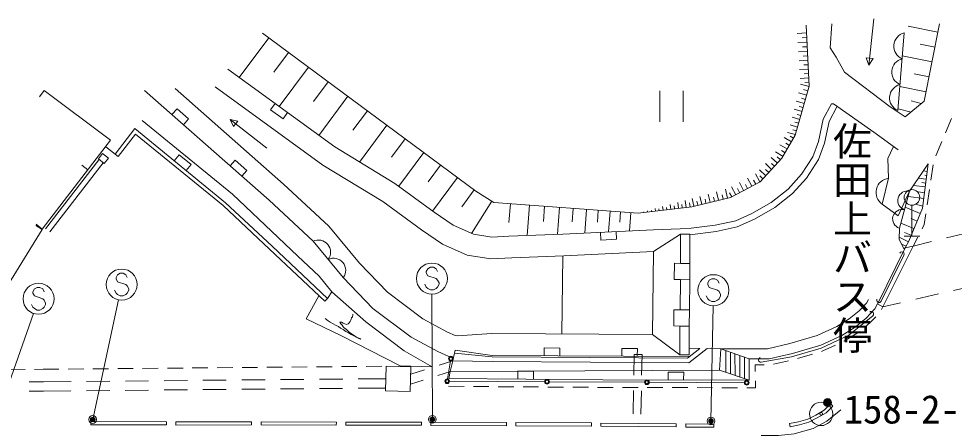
# Model space of a CAD drawing. Units: millimetres at full size, sheet at 1:1000; details may follow other scales. Extents: x 40000 to 680000, y 20000 to 380000.
# Drawn here: x 372518 to 432781, y 292295 to 318665 of the extents above; entities that cross this region are included whole.
import ezdxf
from ezdxf.enums import TextEntityAlignment as Align

# ---------------------------------------------------------------- set-up
doc = ezdxf.new("R2010")
doc.units = ezdxf.units.MM
doc.header["$LTSCALE"] = 1000
doc.header["$PDMODE"] = 32
doc.header["$PDSIZE"] = 500
for name, color, linetype, lineweight in [('M-BGD', 7, 'Continuous', 13), ('M-BMK-SRVR', 3, 'Continuous', 13), ('M-STR-HTXT', 7, 'Continuous', 13), ('M-STR-STR1', 1, 'Continuous', 13), ('M-STR-STRC', 7, 'Continuous', 13)]:
    doc.layers.add(name, color=color, linetype=linetype, lineweight=lineweight)
doc.layers.add('M-BMK-HTXT', color=7, linetype='Continuous')
doc.styles.add('@ＭＳ ゴシック', font='')
doc.styles.add('ＭＳ ゴシック', font='')
doc.styles.get('@ＭＳ ゴシック').set_extended_font_data('@MS Gothic')
doc.styles.get('ＭＳ ゴシック').set_extended_font_data('MS Gothic')

msp = doc.modelspace()

# ---------------------------------------------------------------- linework, layer by layer
at = {"layer": 'M-BGD'}
for p, q in [((427592, 318665), (427281, 315681)), ((423260, 317749), (422666, 317718)), ((429550, 317751), (429149, 312758)), ((431730, 317797), (429815, 318181)), ((388622, 317440), (386728, 314881)), ((423291, 317155), (422705, 317124)), ((423276, 317452), (422979, 317436)), ((431539, 316839), (430581, 317031)), ((389901, 316493), (388954, 315214)), ((423322, 316568), (422744, 316538)), ((423307, 316861), (423014, 316846)), ((423353, 315989), (422782, 315959)), ((423338, 316279), (423048, 316263)), ((427281, 315681), (427104, 316152)), ((427104, 316152), (427551, 316106)), ((427551, 316106), (427281, 315681)), ((431347, 315881), (429431, 316265)), ((391180, 315546), (389303, 313009)), ((423383, 315418), (422819, 315388)), ((423368, 315703), (423082, 315688)), ((392449, 314607), (391510, 313339)), ((423413, 314854), (422856, 314824)), ((423398, 315136), (423116, 315121)), ((423428, 314575), (423149, 314560)), ((431155, 314924), (430197, 315115)), ((374167, 314044), (373867, 313643)), ((413816, 314031), (413816, 312031)), ((415316, 314031), (415316, 312031)), ((423437, 314297), (422881, 314457)), ((423358, 314019), (423079, 314099)), ((430963, 313966), (429273, 314304)), ((393717, 313668), (391855, 311153)), ((423278, 313740), (422745, 313893)), ((423201, 313474), (422935, 313551)), ((430656, 313202), (429996, 313388)), ((382715, 312871), (382384, 312496)), ((383465, 312209), (382715, 312871)), ((389032, 313206), (388738, 312801)), ((388738, 312801), (389547, 312213)), ((422976, 312688), (422469, 312834)), ((423125, 313208), (422605, 313357)), ((423051, 312948), (422791, 313023)), ((429996, 312649), (429158, 312872)), ((383134, 311834), (383465, 312209)), ((388505, 310334), (386131, 312170)), ((386350, 311716), (386131, 312170)), ((386131, 312170), (386625, 312072)), ((389547, 312213), (389841, 312617)), ((394975, 312737), (394044, 311480)), ((422831, 312181), (422335, 312323)), ((422903, 312435), (422650, 312507)), ((432594, 312232), (432210, 311308)), ((386287, 307363), (380460, 312117)), ((386625, 312072), (386350, 311716)), ((396232, 311806), (394477, 309436)), ((422689, 311686), (422205, 311824)), ((422760, 311933), (422512, 312004)), ((422295, 310741), (421831, 311010)), ((422550, 311202), (422042, 311348)), ((422428, 310969), (422199, 311102)), ((422619, 311444), (422378, 311513)), ((378727, 309949), (378124, 310406)), ((397417, 310929), (396540, 309743)), ((422026, 310277), (421548, 310555)), ((422161, 310509), (421929, 310643)), ((431980, 310754), (431597, 309831)), ((378727, 309949), (378925, 309796)), ((382851, 309910), (382534, 309523)), ((383625, 309277), (382851, 309910)), ((398603, 310051), (396992, 307875)), ((421748, 309799), (421255, 310085)), ((421579, 309571), (421370, 309765)), ((421887, 310038), (421648, 310177)), ((374251, 305141), (377686, 309584)), ((374520, 304933), (377955, 309376)), ((376970, 308938), (376574, 309243)), ((383309, 308890), (383625, 309277)), ((386465, 309564), (386134, 309189)), ((387215, 308902), (386465, 309564)), ((399691, 309246), (398885, 308158)), ((421017, 308963), (420611, 309339)), ((421386, 309362), (420987, 309731)), ((421201, 309163), (421002, 309347)), ((429905, 307553), (431100, 309325)), ((431420, 309262), (431272, 308273)), ((386884, 308527), (387215, 308902)), ((420253, 308155), (419977, 308678)), ((420641, 308558), (420229, 308939)), ((420829, 308761), (420626, 308948)), ((431036, 308829), (430788, 308861)), ((431004, 308581), (430880, 308597)), ((400779, 308440), (399181, 306282)), ((419212, 307604), (418941, 308117)), ((419471, 307741), (419334, 308000)), ((419730, 307878), (419456, 308396)), ((419992, 308016), (419853, 308278)), ((420451, 308352), (420245, 308543)), ((430972, 308333), (430475, 308398)), ((430940, 308085), (430691, 308117)), ((390493, 303380), (386287, 307363)), ((401858, 307641), (401059, 306562)), ((417053, 306843), (416927, 307373)), ((417603, 306973), (417473, 307524)), ((418174, 307109), (418039, 307680)), ((418445, 307198), (418311, 307452)), ((418699, 307332), (418430, 307840)), ((418955, 307468), (418820, 307725)), ((429905, 307553), (429156, 305965)), ((430908, 307836), (430161, 307933)), ((430859, 307463), (430486, 307511)), ((431183, 307679), (431034, 306690)), ((402990, 306920), (401688, 304844)), ((404188, 306756), (404096, 305535)), ((415014, 306457), (414968, 306836)), ((415511, 306519), (415455, 306969)), ((415762, 306549), (415731, 306801)), ((416011, 306596), (415894, 307089)), ((416266, 306656), (416206, 306912)), ((416522, 306717), (416401, 307229)), ((416787, 306780), (416725, 307045)), ((417328, 306908), (417263, 307183)), ((417889, 307041), (417821, 307326)), ((430811, 307090), (429812, 307219)), ((405410, 306665), (405263, 304713)), ((406385, 306591), (406312, 305616)), ((407361, 306518), (407231, 304789)), ((408226, 306453), (408161, 305589)), ((409090, 306388), (408976, 304867)), ((409851, 306331), (409793, 305571)), ((410611, 306274), (410511, 304938)), ((411279, 306224), (411229, 305556)), ((411947, 306174), (411858, 305001)), ((412781, 306183), (412776, 306228)), ((413029, 306213), (413018, 306303)), ((413277, 306244), (413267, 306325)), ((413526, 306274), (413506, 306436)), ((413774, 306305), (413759, 306422)), ((414022, 306335), (413993, 306569)), ((414270, 306366), (414251, 306519)), ((414518, 306396), (414480, 306702)), ((414766, 306427), (414743, 306616)), ((415262, 306488), (415235, 306713)), ((430583, 306118), (429618, 306522)), ((430053, 306660), (430053, 304660)), ((430746, 306590), (430284, 306717)), ((430381, 305635), (430000, 305795)), ((430945, 306097), (430842, 305410)), ((374039, 305083), (373615, 305347)), ((374033, 305123), (373637, 305428)), ((411017, 304461), (410994, 304961)), ((430179, 305152), (429335, 305506)), ((430842, 305410), (430702, 305139)), ((393427, 301995), (391476, 304337)), ((409995, 304914), (410018, 304415)), ((410018, 304415), (411017, 304461)), ((413400, 303670), (415152, 304798)), ((415155, 302912), (415152, 304798)), ((429823, 304310), (429225, 304610)), ((429553, 304660), (430553, 304660)), ((430003, 304730), (429581, 304907)), ((430426, 304606), (430125, 304024)), ((432288, 304553), (433745, 304910)), ((429673, 304010), (429374, 304160)), ((430125, 304024), (431317, 304315)), ((407508, 298362), (407560, 303401)), ((413344, 298325), (413400, 303670)), ((414746, 301868), (414755, 302922)), ((415155, 302912), (414755, 302922)), ((415755, 302913), (415155, 302912)), ((415146, 301866), (414746, 301868)), ((415126, 299921), (415146, 301866)), ((432732, 301169), (433871, 301432)), ((430296, 300605), (431758, 300943)), ((392405, 300657), (392234, 300475)), ((428183, 300116), (427826, 300297)), ((428093, 299943), (428183, 300116)), ((428183, 300116), (429322, 300380)), ((414709, 298881), (414726, 299931)), ((415126, 299921), (414726, 299931)), ((415726, 299915), (415126, 299921)), ((427002, 298790), (427371, 299096)), ((427371, 299096), (427731, 299472)), ((413344, 298325), (415096, 297034)), ((415109, 298869), (414709, 298881)), ((415096, 297034), (415109, 298869)), ((425719, 297920), (426529, 298422)), ((425676, 297900), (425719, 297920)), ((400531, 296861), (400640, 297329)), ((403016, 296891), (400595, 297137)), ((403016, 296991), (400640, 297329)), ((406368, 297469), (406365, 296969)), ((407368, 297463), (406368, 297469)), ((407365, 296963), (407368, 297463)), ((411368, 297438), (411365, 296938)), ((412368, 297432), (411368, 297438)), ((412365, 296932), (412368, 297432)), ((416391, 297441), (415588, 296811)), ((416391, 297441), (415699, 297460)), ((417735, 297406), (416861, 297429)), ((420750, 297417), (417735, 297406)), ((418063, 295906), (418055, 297294)), ((418363, 295806), (418356, 297189)), ((424218, 297246), (424321, 297276)), ((424321, 297276), (425131, 297650)), ((399599, 296360), (400480, 296641)), ((400531, 296861), (400214, 296912)), ((415714, 296910), (403016, 296991)), ((415588, 296811), (403016, 296891)), ((412166, 297056), (412143, 295720)), ((412166, 297056), (412666, 297047)), ((412666, 297047), (412643, 295712)), ((415096, 297034), (415696, 297030)), ((418664, 295705), (418656, 297084)), ((418965, 295604), (418957, 296979)), ((419265, 295503), (419258, 296874)), ((419566, 295402), (419558, 296769)), ((421126, 296426), (422101, 296648)), ((422683, 296795), (423642, 297077)), ((371942, 296054), (372942, 296071)), ((373542, 296081), (374102, 296091)), ((374102, 296091), (375102, 296100)), ((375702, 296105), (376702, 296114)), ((377302, 296120), (378301, 296129)), ((378901, 296134), (379901, 296143)), ((380501, 296148), (381501, 296157)), ((382101, 296163), (383101, 296172)), ((383701, 296177), (384701, 296186)), ((385301, 296191), (386301, 296200)), ((386901, 296206), (387901, 296215)), ((388501, 296220), (389501, 296229)), ((390101, 296235), (391101, 296244)), ((391701, 296249), (392701, 296258)), ((393301, 296263), (394301, 296272)), ((394901, 296278), (395901, 296287)), ((397766, 295773), (398647, 296055)), ((399512, 295702), (400321, 295961)), ((417667, 296039), (400319, 295954)), ((404676, 295965), (404673, 295465)), ((405676, 295957), (404676, 295965)), ((405673, 295457), (405676, 295957)), ((414351, 295915), (414349, 295415)), ((415351, 295913), (414351, 295915)), ((415349, 295413), (415351, 295913)), ((419960, 296370), (420532, 296372)), ((419963, 295942), (419960, 296370)), ((373190, 295275), (374112, 295291)), ((374112, 295291), (375888, 295307)), ((376888, 295316), (378388, 295329)), ((379388, 295338), (380888, 295352)), ((381888, 295360), (383388, 295374)), ((384388, 295383), (385887, 295396)), ((386887, 295405), (388387, 295418)), ((389387, 295427), (390887, 295441)), ((391887, 295450), (393387, 295463)), ((394387, 295472), (396163, 295488)), ((397751, 295138), (398560, 295397)), ((419969, 294901), (419966, 295342)), ((373189, 294675), (374120, 294691)), ((374120, 294691), (375884, 294707)), ((376884, 294716), (378384, 294729)), ((379384, 294738), (380884, 294751)), ((381884, 294760), (383384, 294774)), ((384384, 294783), (385884, 294796)), ((386884, 294805), (388384, 294818)), ((389384, 294827), (390884, 294841)), ((391884, 294850), (393384, 294863)), ((394384, 294872), (396148, 294888)), ((400209, 294997), (401209, 294990)), ((401809, 294985), (402809, 294978)), ((403409, 294974), (404409, 294966)), ((405009, 294962), (406009, 294955)), ((406609, 294951), (407609, 294943)), ((408209, 294939), (409209, 294932)), ((409809, 294927), (410131, 294925)), ((410131, 294925), (410809, 294924)), ((411409, 294922), (412409, 294920)), ((412125, 294720), (412099, 293221)), ((412625, 294712), (412599, 293212)), ((413009, 294918), (414009, 294916)), ((414609, 294914), (415609, 294912)), ((416209, 294911), (417209, 294908)), ((417809, 294907), (418809, 294904)), ((419409, 294903), (419969, 294901)), ((424967, 293716), (424830, 293862)), ((382039, 292707), (377164, 292721)), ((382038, 292507), (382039, 292707)), ((387505, 292707), (382642, 292705)), ((387505, 292507), (387505, 292707)), ((392977, 292692), (388127, 292710)), ((392976, 292492), (392977, 292692)), ((398461, 292687), (393597, 292685)), ((398461, 292487), (398461, 292687)), ((403932, 292662), (399057, 292684)), ((403931, 292462), (403932, 292662)), ((409406, 292639), (404542, 292662)), ((409405, 292439), (409406, 292639)), ((414870, 292587), (410014, 292627)), ((414869, 292387), (414870, 292587)), ((417301, 292564), (415487, 292577)), ((417300, 292364), (417301, 292564))]:
    msp.add_line(p, q, dxfattribs=at)
for points in [[(412417, 306138), (415872, 306563), (418359, 307152), (420282, 308170), (421677, 309677), (422537, 311157), (423442, 314312), (423234, 318248)], [(424904, 318334), (424788, 316788), (425162, 316181)], [(429626, 312338), (430841, 313358), (431838, 318333)], [(388220, 317738), (401960, 307566), (403122, 306837), (412417, 306138)], [(385991, 315417), (392883, 310406), (396742, 308057), (399269, 306218), (400493, 305370), (401802, 304794), (402994, 304608), (404096, 304669), (407575, 304802), (413414, 305073), (415121, 305133)], [(374167, 314044), (378439, 310846), (374033, 305123)], [(391476, 304337), (388641, 306978), (380628, 314045)], [(382604, 314169), (389582, 308015), (392495, 305301), (394470, 302930), (396269, 301066), (398548, 299341), (400143, 298484), (400624, 298264), (400754, 298243)], [(413400, 303670), (407634, 303403), (404274, 303274), (402922, 303202), (401406, 303439), (399806, 304142), (398458, 305077), (395965, 306891), (392106, 309240), (385168, 314284)], [(415752, 304755), (417446, 304971), (418789, 305264), (419922, 305760), (421216, 306504), (422367, 307404), (423252, 308405), (424033, 309599), (424422, 310647), (424723, 312054), (425216, 312991)], [(424344, 312192), (424862, 313177), (424993, 313188)], [(415121, 305133), (415837, 305169), (417378, 305365), (418715, 305657), (419742, 306118), (420992, 306837), (422091, 307696), (422933, 308649), (423673, 309781), (424037, 310759), (424344, 312192)], [(392405, 300657), (388835, 304015), (385844, 306819), (379999, 311595), (378727, 309949)], [(392234, 300475), (388664, 303833), (385679, 306630), (380040, 311239), (378925, 309796)], [(428838, 310397), (428505, 309670), (428551, 308391), (428143, 306724), (429156, 305965)], [(431100, 309325), (430731, 306470), (429843, 304349), (429623, 303910)], [(429905, 307553), (429246, 305185), (429220, 304477), (429521, 303849), (429623, 303910)], [(374039, 305083), (370079, 298720), (369616, 298681), (369274, 298767)], [(415746, 301860), (415755, 302913), (415752, 304798), (415152, 304798)], [(428183, 300116), (430125, 304024), (429623, 303910)], [(390493, 303380), (391878, 302086), (392694, 301088), (392405, 300657)], [(400214, 296912), (399520, 297229), (397789, 298159), (395337, 300016), (393427, 301995)], [(415709, 298865), (415726, 299915), (415746, 301860), (415146, 301866)], [(399159, 296249), (397079, 296309), (393275, 298273), (391042, 299340), (391859, 300815)], [(392694, 301088), (394870, 299148), (397354, 297287), (399159, 296249)], [(427828, 300300), (427662, 299979), (427098, 299389), (426400, 298813), (425530, 298273), (424180, 297652), (422361, 297117), (420851, 296773), (419558, 296769), (417735, 297406)], [(420750, 297417), (422197, 297747), (423952, 298262), (425221, 298847), (426020, 299342), (426655, 299866), (427127, 300361), (427249, 300596)], [(392252, 299355), (392461, 299211), (392583, 299127), (392735, 299048), (392956, 298921), (393107, 298842), (393247, 298746), (393416, 298655), (393590, 298535), (393759, 298444), (393898, 298347), (394114, 298250), (394301, 298147), (394435, 298080), (394551, 298026), (394481, 298074), (394382, 298116), (394266, 298171), (394144, 298255), (394004, 298352), (393900, 298424), (393778, 298508), (393702, 298586), (393610, 298675), (393505, 298747), (393413, 298837), (393350, 298932), (393257, 299022), (393194, 299117), (393300, 299121), (393416, 299066), (393533, 299011), (393632, 298969), (393745, 299020), (393810, 299077), (393870, 299165), (393901, 299246), (393932, 299328), (393963, 299410), (394011, 299480), (394036, 299591), (394043, 299638)], [(413344, 298325), (402984, 298391), (400754, 298243)], [(415696, 297030), (415709, 298865), (415109, 298869)], [(416861, 297429), (415690, 296511), (403014, 296591), (400481, 296648)], [(419566, 295402), (417667, 296039), (417735, 297406)], [(400213, 295497), (400319, 295954), (400481, 296648), (400531, 296861)], [(419566, 295402), (410133, 295425), (400213, 295497)], [(424830, 293862), (424403, 293462), (423853, 293146), (423345, 292877), (422753, 292703), (422170, 292593)], [(424967, 293716), (424523, 293300), (423950, 292971), (423421, 292691), (422800, 292508), (422208, 292396), (422170, 292593)], [(382038, 292507), (377164, 292521), (377164, 292721)], [(387505, 292507), (382643, 292505), (382642, 292705)], [(392976, 292492), (388126, 292510), (388127, 292710)], [(398461, 292487), (393597, 292485), (393597, 292685)], [(403931, 292462), (399056, 292484), (399057, 292684)], [(409405, 292439), (404541, 292462), (404542, 292662)], [(414869, 292387), (410013, 292427), (410014, 292627)], [(417300, 292364), (415486, 292377), (415487, 292577)]]:
    msp.add_lwpolyline(points, dxfattribs=at)
for points in [[(378020, 309345), (377652, 309640), (377924, 309978), (378292, 309684)], [(396144, 294700), (396183, 296289), (397778, 296250), (397739, 294660)]]:
    msp.add_lwpolyline(points, close=True, dxfattribs=at)
msp.add_circle((430053, 307160), 500, dxfattribs=at)
for centre, radius, start, end in [((429763, 316896), 881, 103.99509, 246.81628), ((429630, 315232), 881, 103.99509, 246.81628), ((429496, 313568), 881, 103.99509, 246.81628), ((428652, 307483), 914, 96.36417, 236.17526), ((429755, 306957), 615, 75.83397, 253.05976), ((429425, 305773), 615, 75.83397, 253.05976), ((391822, 303634), 784, 323.36682, 116.23131), ((392798, 302463), 784, 323.36682, 116.23131)]:
    msp.add_arc(centre, radius, start, end, dxfattribs=at)
at = {"layer": 'M-BMK-SRVR'}
for radius in [750, 90]:
    msp.add_circle((424203, 293219), radius, dxfattribs=at)
at = {"layer": 'M-STR-HTXT'}
for p, q in [((399163, 292868), (399139, 300929)), ((377284, 292860), (378939, 300569)), ((417110, 292768), (417245, 300180)), ((371074, 292897), (373465, 299686))]:
    msp.add_line(p, q, dxfattribs=at)
for centre, radius in [((377284, 292860), 150), ((377284, 292860), 120), ((377284, 292860), 90), ((377284, 292860), 60), ((377284, 292860), 30), ((377284, 292860), 20), ((399163, 292868), 150), ((399163, 292868), 120), ((399163, 292868), 90), ((399163, 292868), 60), ((399163, 292868), 30), ((399163, 292868), 20), ((417110, 292768), 150), ((417110, 292768), 120), ((417110, 292768), 90), ((417110, 292768), 60), ((417110, 292768), 30), ((417110, 292768), 20)]:
    msp.add_circle(centre, radius, dxfattribs=at)
for p in [(377284, 292860), (399163, 292868), (417110, 292768)]:
    msp.add_point(p, dxfattribs=at)
at = {"layer": 'M-STR-STR1'}
msp.add_line((427825, 300294), (429622, 303910), dxfattribs=at)
for points in [[(425162, 316181), (425715, 315229), (428657, 312991), (429626, 312338)], [(429168, 310228), (427600, 311364), (424993, 313188)]]:
    msp.add_lwpolyline(points, dxfattribs=at)
at = {"layer": 'M-STR-STRC'}
for p, q in [((429539, 303439), (428065, 300479)), ((398864, 302568), (398773, 302386)), ((399046, 302659), (398864, 302568)), ((399227, 302659), (399046, 302659)), ((399409, 302568), (399227, 302659)), ((399500, 302386), (399409, 302568)), ((378877, 302183), (378786, 302001)), ((378786, 302001), (378786, 301910)), ((379058, 302274), (378877, 302183)), ((379240, 302274), (379058, 302274)), ((379422, 302183), (379240, 302274)), ((379513, 302001), (379422, 302183)), ((398773, 302386), (398773, 302295)), ((398773, 302295), (398864, 302114)), ((398864, 302114), (399409, 301932)), ((399409, 301932), (399500, 301841)), ((373707, 301361), (373526, 301270)), ((373889, 301361), (373707, 301361)), ((374071, 301270), (373889, 301361)), ((378786, 301910), (378877, 301728)), ((378877, 301728), (379422, 301546)), ((379422, 301546), (379513, 301456)), ((379513, 301456), (379604, 301274)), ((398773, 301386), (398682, 301568)), ((398864, 301295), (398773, 301386)), ((399500, 301386), (399409, 301295)), ((399500, 301841), (399591, 301659)), ((399591, 301568), (399500, 301386)), ((399591, 301659), (399591, 301568)), ((416991, 301821), (416900, 301640)), ((416900, 301640), (416900, 301549)), ((416900, 301549), (416991, 301367)), ((417173, 301912), (416991, 301821)), ((416991, 301367), (417536, 301185)), ((417355, 301912), (417173, 301912)), ((417536, 301821), (417355, 301912)), ((417627, 301640), (417536, 301821)), ((373526, 301270), (373435, 301088)), ((373435, 301088), (373435, 300997)), ((373435, 300997), (373526, 300816)), ((373526, 300816), (374071, 300634)), ((374162, 301088), (374071, 301270)), ((378786, 301001), (378695, 301183)), ((378877, 300910), (378786, 301001)), ((379058, 300819), (378877, 300910)), ((379240, 300819), (379058, 300819)), ((379422, 300910), (379240, 300819)), ((379513, 301001), (379422, 300910)), ((379604, 301183), (379513, 301001)), ((379604, 301274), (379604, 301183)), ((399046, 301205), (398864, 301295)), ((399227, 301205), (399046, 301205)), ((399409, 301295), (399227, 301205)), ((416900, 300640), (416809, 300821)), ((417536, 301185), (417627, 301094)), ((417627, 301094), (417718, 300912)), ((417718, 300821), (417627, 300640)), ((417718, 300912), (417718, 300821)), ((373435, 300088), (373344, 300270)), ((374071, 300634), (374162, 300543)), ((374162, 300543), (374253, 300361)), ((374253, 300270), (374162, 300088)), ((374253, 300361), (374253, 300270)), ((416991, 300549), (416900, 300640)), ((417173, 300458), (416991, 300549)), ((417355, 300458), (417173, 300458)), ((417536, 300549), (417355, 300458)), ((417627, 300640), (417536, 300549)), ((373526, 299997), (373435, 300088)), ((373707, 299907), (373526, 299997)), ((373889, 299907), (373707, 299907)), ((374071, 299997), (373889, 299907)), ((374162, 300088), (374071, 299997)), ((400141, 295474), (400329, 296630)), ((406399, 295295), (400266, 295325)), ((412831, 295263), (406699, 295293)), ((419263, 295231), (413131, 295261))]:
    msp.add_line(p, q, dxfattribs=at)
for points in [[(427530, 299543), (425988, 298296), (424202, 297449), (422288, 296902), (420340, 296547)], [(425471, 293492), (424568, 292744), (423693, 292271), (422461, 291945), (421453, 291836), (420340, 291836)]]:
    msp.add_lwpolyline(points, dxfattribs=at)
for centre, radius in [((379149, 301546), 1000), ((399137, 301932), 1000), ((417264, 301185), 1000), ((373798, 300634), 1000), ((400354, 296778), 150), ((400354, 296778), 120), ((400354, 296778), 100), ((400116, 295326), 150), ((400116, 295326), 120), ((400116, 295326), 100), ((406549, 295294), 150), ((406549, 295294), 120), ((406549, 295294), 100), ((412981, 295262), 150), ((412981, 295262), 120), ((412981, 295262), 100), ((419413, 295230), 150), ((419413, 295230), 120), ((419413, 295230), 100), ((424617, 293953), 250), ((424617, 293953), 204), ((424617, 293953), 159), ((424617, 293953), 114), ((424617, 293953), 68.2), ((424617, 293953), 22.7)]:
    msp.add_circle(centre, radius, dxfattribs=at)
for centre, start, end in [((429405, 303506), 333.52301, 153.52301), ((427931, 300546), 153.52301, 333.52301), ((427435, 299660), 308.97971, 128.97971), ((420313, 296694), 100.34463, 280.34463)]:
    msp.add_arc(centre, 150, start, end, dxfattribs=at)

# ---------------------------------------------------------------- texts
at = {"layer": 'M-BMK-HTXT', "style": '@ＭＳ ゴシック'}
msp.add_text('佐田上バス停', height=1833, rotation=270, dxfattribs=at).set_placement((424723, 312054), align=Align.BOTTOM_LEFT)
at = {"layer": 'M-BMK-SRVR', "style": 'ＭＳ ゴシック'}
msp.add_text('158-2-0-2', height=1833, dxfattribs=at).set_placement((425660, 292052), align=Align.BOTTOM_LEFT)

doc.saveas('drawing.dxf')
